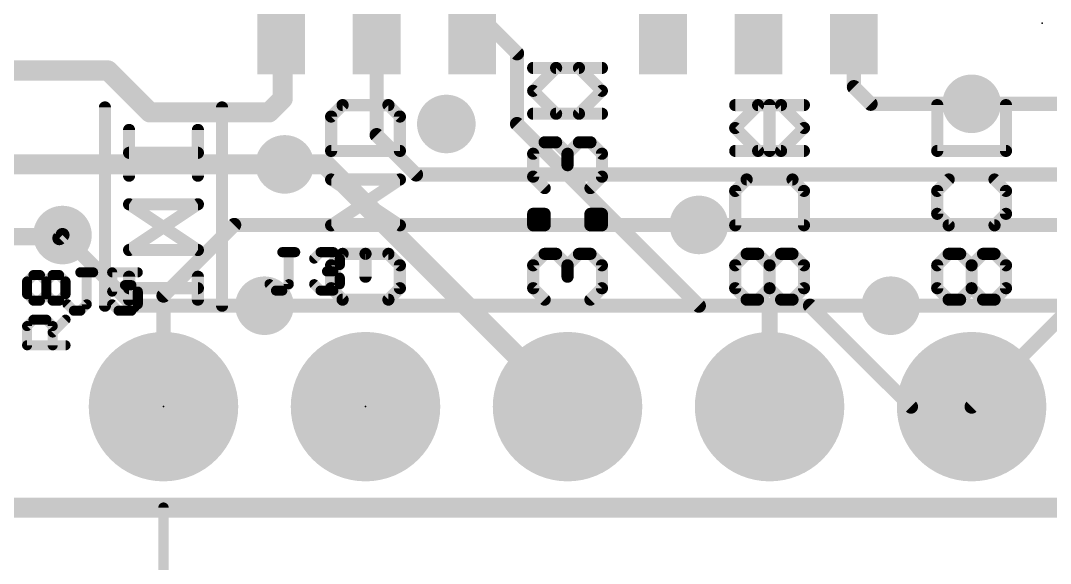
# Model space of a CAD drawing. Extents: x -38 to 69, y -72 to 37.
# Drawn here: x 8.36 to 21.31, y -0.7 to 6.13 of the extents above; entities that cross this region are included whole.
import ezdxf

# ---------------------------------------------------------------- set-up
doc = ezdxf.new("R2010")
doc.units = 0
for name, color, linetype in [('1', 12, 'CONTINUOUS'), ('16', 132, 'CONTINUOUS'), ('17', 110, 'CONTINUOUS'), ('18', 110, 'CONTINUOUS'), ('20', 53, 'CONTINUOUS'), ('21', 41, 'CONTINUOUS'), ('22', 40, 'CONTINUOUS'), ('23', 53, 'CONTINUOUS'), ('24', 53, 'CONTINUOUS'), ('25', 253, 'CONTINUOUS'), ('47', 253, 'CONTINUOUS'), ('51', 53, 'CONTINUOUS')]:
    doc.layers.add(name, color=color, linetype=linetype)

# ---------------------------------------------------------------- blocks, each defined once
blk = doc.blocks.new('RECT')
blk.add_solid([(-0.5, -0.5), (0.5, -0.5), (-0.5, 0.5), (0.5, 0.5)])
blk = doc.blocks.new('ROUNDP')
at = {"const_width": 0.5}
blk.add_lwpolyline([(0, -0.25, 1), (0, 0.25, 1), (0, -0.25)], format="xyb", dxfattribs=at)
blk = doc.blocks.new('ROUNDV')
at = {"const_width": 0.5}
blk.add_lwpolyline([(0, -0.25, 1), (0, 0.25, 1), (0, -0.25)], format="xyb", dxfattribs=at)

msp = doc.modelspace()

# ---------------------------------------------------------------- linework, layer by layer
at = {"layer": '1'}
for points, const_width in [([(11.6586, 5.1435), (11.6586, 6.4314)], 0.254), ([(12.84, 6.45), (12.84, 4.686)], 0.1778), ([(18.84, 6.45), (18.84, 5.29)], 0.1778), ([(7.62, 5.5), (8.5589, 5.5)], 0.254), ([(8.5589, 5.5), (8.5598, 5.4991)], 0.254), ([(8.5598, 5.4991), (9.4615, 5.4991)], 0.254), ([(9.4615, 5.4991), (9.9886, 4.9721)], 0.254), ([(18.84, 5.29), (19.05, 5.08)], 0.1778), ([(11.4871, 4.9721), (11.6586, 5.1435)], 0.254), ([(9.9886, 4.9721), (11.4871, 4.9721)], 0.254), ([(19.05, 5.08), (20.32, 5.08)], 0.1778), ([(12.84, 4.686), (13.335, 4.191)], 0.1778), ([(11.684, 4.318), (5.08, 4.318)], 0.254), ([(13.335, 4.191), (22.225, 4.191)], 0.1778), ([(11.049, 3.556), (10.16, 2.667)], 0.1778), ([(16.891, 3.556), (11.049, 3.556)], 0.1778), ([(8.851, 3.39), (8.89, 3.429)], 0.1778), ([(7.62, 3.39), (8.851, 3.39)], 0.1778), ([(10.16, 2.667), (10.16, 1.27)], 0.1778), ([(11.43, 2.54), (17.78, 2.54)], 0.1778), ([(17.78, 1.27), (17.78, 2.54)], 0.2032), ([(17.78, 2.54), (19.304, 2.54)], 0.1778), ([(21.59, 2.54), (20.32, 1.27)], 0.1778), ([(30.48, 0), (0, 0)], 0.254)]:
    msp.add_lwpolyline(points, dxfattribs=dict(at, const_width=const_width))
for points, const_width in [([(8.6038, 5.5449, 1), (8.514, 5.4551)], 0.127), ([(8.5598, 5.5626, 1), (8.5598, 5.4356)], 0.127), ([(8.5149, 5.4542, 1), (8.6047, 5.544)], 0.127), ([(8.5589, 5.4365, 1), (8.5589, 5.5635)], 0.127), ([(9.5064, 5.544, 1), (9.4166, 5.4542)], 0.127), ([(9.4615, 5.4356, 1), (9.4615, 5.5626)], 0.127), ([(18.7955, 5.29, 1), (18.8845, 5.29)], 0.0889), ([(18.8714, 5.3214, 1), (18.8086, 5.2586)], 0.0889), ([(11.5951, 5.1435, 1), (11.7221, 5.1435)], 0.127), ([(11.7035, 5.0986, 1), (11.6137, 5.1884)], 0.127), ([(9.9886, 5.0356, 1), (9.9886, 4.9085)], 0.127), ([(9.9436, 4.9271, 1), (10.0335, 5.017)], 0.127), ([(11.4422, 5.017, 1), (11.5321, 4.9271)], 0.127), ([(11.4871, 4.9085, 1), (11.4871, 5.0356)], 0.127), ([(19.05, 5.1245, 1), (19.05, 5.0355)], 0.0889), ([(19.0186, 5.0486, 1), (19.0814, 5.1114)], 0.0889), ([(20.32, 5.0355, 1), (20.32, 5.1245)], 0.0889), ([(12.8714, 4.7174, 1), (12.8086, 4.6546)], 0.0889), ([(12.7956, 4.686, 1), (12.8844, 4.686)], 0.0889), ([(11.684, 4.2545, 1), (11.684, 4.3815)], 0.127), ([(13.335, 4.2355, 1), (13.335, 4.1465)], 0.0889), ([(13.3036, 4.1596, 1), (13.3664, 4.2224)], 0.0889), ([(11.049, 3.6004, 1), (11.049, 3.5116)], 0.0889), ([(11.0804, 3.5246, 1), (11.0176, 3.5874)], 0.0889), ([(16.891, 3.5116, 1), (16.891, 3.6004)], 0.0889), ([(8.9214, 3.3976, 1), (8.8586, 3.4604)], 0.0889), ([(8.8196, 3.4214, 1), (8.8824, 3.3586)], 0.0889), ([(8.851, 3.3456, 1), (8.851, 3.4345)], 0.0889), ([(10.1286, 2.6984, 1), (10.1914, 2.6356)], 0.0889), ([(10.2044, 2.667, 1), (10.1156, 2.667)], 0.0889), ([(11.43, 2.5844, 1), (11.43, 2.4956)], 0.0889), ([(17.8308, 2.54, 1), (17.7292, 2.54)], 0.1016), ([(17.78, 2.5844, 1), (17.78, 2.4956)], 0.0889), ([(17.78, 2.4956, 1), (17.78, 2.5844)], 0.0889), ([(19.304, 2.4956, 1), (19.304, 2.5844)], 0.0889), ([(10.1156, 1.27, 1), (10.2044, 1.27)], 0.0889), ([(17.7292, 1.27, 1), (17.8308, 1.27)], 0.1016), ([(20.2886, 1.3014, 1), (20.3514, 1.2386)], 0.0889)]:
    msp.add_lwpolyline(points, format="xyb", dxfattribs=dict(at, const_width=const_width))
at = {"layer": '16'}
for points, const_width in [([(14.605, 5.715), (13.97, 6.35)], 0.1778), ([(14.605, 4.826), (14.605, 5.715)], 0.1778), ([(20.32, 5.08), (21.717, 5.08)], 0.1778), ([(16.891, 2.54), (14.605, 4.826)], 0.1778), ([(11.684, 4.318), (12.192, 4.318)], 0.254), ([(12.192, 4.318), (15.24, 1.27)], 0.254), ([(16.891, 3.556), (23.495, 3.556)], 0.1778), ([(8.89, 3.429), (7.581, 3.429)], 0.1778), ([(8.89, 3.429), (9.779, 2.54)], 0.1778), ([(9.779, 2.54), (11.43, 2.54)], 0.1778), ([(18.288, 2.54), (16.891, 2.54)], 0.1778), ([(19.558, 1.27), (18.288, 2.54)], 0.1778), ([(19.304, 2.54), (25.4, 2.54)], 0.1778), ([(20.32, 1.27), (19.558, 1.27)], 0.1778), ([(30.48, 0), (0, 0)], 0.254)]:
    msp.add_lwpolyline(points, dxfattribs=dict(at, const_width=const_width))
for points, const_width in [([(14.6494, 5.715, 1), (14.5606, 5.715)], 0.0889), ([(14.5736, 5.6836, 1), (14.6364, 5.7464)], 0.0889), ([(20.32, 5.1245, 1), (20.32, 5.0355)], 0.0889), ([(14.6364, 4.8574, 1), (14.5736, 4.7946)], 0.0889), ([(14.5606, 4.826, 1), (14.6494, 4.826)], 0.0889), ([(11.684, 4.3815, 1), (11.684, 4.2545)], 0.127), ([(12.2369, 4.3629, 1), (12.1471, 4.2731)], 0.127), ([(12.192, 4.2545, 1), (12.192, 4.3815)], 0.127), ([(16.891, 3.6004, 1), (16.891, 3.5116)], 0.0889), ([(8.9214, 3.4604, 1), (8.8586, 3.3976)], 0.0889), ([(8.89, 3.3846, 1), (8.89, 3.4735)], 0.0889), ([(9.779, 2.5844, 1), (9.779, 2.4956)], 0.0889), ([(9.7476, 2.5086, 1), (9.8104, 2.5714)], 0.0889), ([(11.43, 2.4956, 1), (11.43, 2.5844)], 0.0889), ([(16.891, 2.5844, 1), (16.891, 2.4956)], 0.0889), ([(16.8596, 2.5086, 1), (16.9224, 2.5714)], 0.0889), ([(18.3194, 2.5714, 1), (18.2566, 2.5086)], 0.0889), ([(18.288, 2.4956, 1), (18.288, 2.5844)], 0.0889), ([(19.304, 2.5844, 1), (19.304, 2.4956)], 0.0889), ([(15.1951, 1.2251, 1), (15.2849, 1.3149)], 0.127), ([(19.558, 1.3145, 1), (19.558, 1.2255)], 0.0889), ([(19.5266, 1.2386, 1), (19.5894, 1.3014)], 0.0889), ([(20.32, 1.2255, 1), (20.32, 1.3145)], 0.0889)]:
    msp.add_lwpolyline(points, format="xyb", dxfattribs=dict(at, const_width=const_width))
at = {"layer": '20', "const_width": 0.2032}
msp.add_lwpolyline([(30.48, 0), (0, 0)], dxfattribs=at)
at = {"layer": '21', "const_width": 0.1524}
for points in [[(15.3837, 5.5312), (14.8075, 5.5312)], [(15.6718, 5.2431), (15.3837, 5.5312)], [(15.3837, 4.955), (15.6718, 5.2431)], [(9.4234, 2.54), (9.4234, 5.0347)], [(12.4115, 5.0635), (12.2675, 4.9194)], [(12.9877, 5.0635), (12.4115, 5.0635)], [(13.1318, 4.9194), (12.9877, 5.0635)], [(17.3475, 4.7754), (17.6356, 5.0635)], [(17.6356, 5.0635), (18.2118, 5.0635)], [(17.7796, 4.4872), (17.7796, 5.0635)], [(20.7518, 4.4872), (20.7518, 5.0635)], [(12.2675, 4.9194), (12.2675, 4.4872)], [(13.1318, 4.4872), (13.1318, 4.9194)], [(14.8075, 4.955), (15.3837, 4.955)], [(9.7275, 4.1754), (9.7275, 4.7516)], [(17.6356, 4.4872), (17.3475, 4.7754)], [(14.8075, 4.4516), (14.9515, 4.5957)], [(14.9515, 4.5957), (15.0956, 4.5957)], [(15.0956, 4.5957), (15.2396, 4.4516)], [(15.2396, 4.4516), (15.3837, 4.5957)], [(15.3837, 4.5957), (15.5277, 4.5957)], [(15.5277, 4.5957), (15.6718, 4.4516)], [(10.5918, 4.4635), (9.7275, 4.4635)], [(12.2675, 4.4872), (13.1318, 4.4872)], [(18.2118, 4.4872), (17.6356, 4.4872)], [(19.8875, 4.4872), (20.7518, 4.4872)], [(14.8075, 4.1635), (14.8075, 4.4516)], [(15.2396, 4.4516), (15.2396, 4.3076)], [(15.6718, 4.4516), (15.6718, 4.1635)], [(12.2675, 3.5517), (13.1318, 4.1279)], [(13.1318, 4.1279), (12.2675, 4.1279)], [(14.9515, 4.0195), (14.8075, 4.1635)], [(15.6718, 4.1635), (15.5277, 4.0195)], [(17.4915, 4.1279), (17.3475, 3.9839)], [(18.0677, 4.1279), (17.4915, 4.1279)], [(18.2118, 3.9839), (18.0677, 4.1279)], [(20.0315, 4.1279), (19.8875, 3.9839)], [(20.7518, 3.9839), (20.6077, 4.1279)], [(17.3475, 3.9839), (17.3475, 3.5517)], [(18.2118, 3.5517), (18.2118, 3.9839)], [(19.8875, 3.9839), (19.8875, 3.6958)], [(20.7518, 3.6958), (20.7518, 3.9839)], [(9.7275, 3.2399), (10.5918, 3.8161)], [(10.5918, 3.8161), (9.7275, 3.8161)], [(15.5277, 3.5517), (15.5277, 3.6958)], [(15.5277, 3.6958), (15.6718, 3.6958)], [(15.6718, 3.6958), (15.6718, 3.5517)], [(19.8875, 3.6958), (20.0315, 3.5517)], [(20.6077, 3.5517), (20.7518, 3.6958)], [(13.1318, 3.5517), (12.2675, 3.5517)], [(15.6718, 3.5517), (15.5277, 3.5517)], [(17.3475, 3.5517), (18.2118, 3.5517)], [(20.0315, 3.5517), (20.6077, 3.5517)], [(10.5918, 3.2399), (9.7275, 3.2399)], [(12.4115, 3.1924), (12.2675, 3.0484)], [(12.9877, 3.1924), (12.6996, 3.1924)], [(12.6996, 3.1924), (12.6996, 2.9043)], [(13.1318, 3.0484), (12.9877, 3.1924)], [(14.8075, 3.0484), (14.9515, 3.1924)], [(14.9515, 3.1924), (15.0956, 3.1924)], [(15.0956, 3.1924), (15.2396, 3.0484)], [(15.2396, 3.0484), (15.3837, 3.1924)], [(15.3837, 3.1924), (15.5277, 3.1924)], [(15.5277, 3.1924), (15.6718, 3.0484)], [(17.4915, 3.1924), (17.3475, 3.0484)], [(17.7796, 3.0484), (17.9237, 3.1924)], [(17.9237, 3.1924), (18.0677, 3.1924)], [(18.0677, 3.1924), (18.2118, 3.0484)], [(20.0315, 3.1924), (19.8875, 3.0484)], [(20.3196, 3.0484), (20.4637, 3.1924)], [(20.4637, 3.1924), (20.6077, 3.1924)], [(20.6077, 3.1924), (20.7518, 3.0484)], [(12.2675, 3.0484), (12.2675, 2.7603)], [(13.1318, 2.7603), (13.1318, 3.0484)], [(14.8075, 2.7603), (14.8075, 3.0484)], [(15.2396, 3.0484), (15.2396, 2.9043)], [(15.6718, 3.0484), (15.6718, 2.7603)], [(17.3475, 3.0484), (17.3475, 2.7603)], [(17.7796, 2.7603), (17.7796, 3.0484)], [(18.2118, 3.0484), (18.2118, 2.7603)], [(19.8875, 3.0484), (19.8875, 2.7603)], [(20.3196, 2.7603), (20.3196, 3.0484)], [(20.7518, 3.0484), (20.7518, 2.7603)], [(9.7275, 2.6162), (9.7275, 2.9043)], [(10.5918, 2.6162), (10.5918, 2.9043)], [(10.5918, 2.7603), (9.7275, 2.7603)], [(12.2675, 2.7603), (12.4115, 2.6162)], [(12.9877, 2.6162), (13.1318, 2.7603)], [(14.9515, 2.6162), (14.8075, 2.7603)], [(15.6718, 2.7603), (15.5277, 2.6162)], [(17.3475, 2.7603), (17.4915, 2.6162)], [(17.6356, 2.6162), (17.7796, 2.7603)], [(18.2118, 2.7603), (18.0677, 2.6162)], [(19.8875, 2.7603), (20.0315, 2.6162)], [(20.1756, 2.6162), (20.3196, 2.7603)], [(20.7518, 2.7603), (20.6077, 2.6162)], [(12.4115, 2.6162), (12.9877, 2.6162)], [(17.4915, 2.6162), (17.6356, 2.6162)], [(20.0315, 2.6162), (20.1756, 2.6162)]]:
    msp.add_lwpolyline(points, dxfattribs=at)
at = {"layer": '21', "const_width": 0.0762}
for points in [[(14.8075, 5.5693, 1), (14.8075, 5.4931)], [(15.4106, 5.5582, 1), (15.3567, 5.5043)], [(15.3837, 5.4931, 1), (15.3837, 5.5693)], [(15.6987, 5.2162, 1), (15.6449, 5.2701)], [(15.6449, 5.2162, 1), (15.6987, 5.2701)], [(9.4615, 5.0347, 1), (9.3853, 5.0347)], [(12.4115, 5.1016, 1), (12.4115, 5.0254)], [(12.4385, 5.0365, 1), (12.3846, 5.0904)], [(13.0147, 5.0904, 1), (12.9608, 5.0365)], [(12.9877, 5.0254, 1), (12.9877, 5.1016)], [(17.6356, 5.1016, 1), (17.6356, 5.0254)], [(17.6625, 5.0365, 1), (17.6086, 5.0904)], [(17.8177, 5.0635, 1), (17.7415, 5.0635)], [(18.2118, 5.0254, 1), (18.2118, 5.1016)], [(20.7899, 5.0635, 1), (20.7137, 5.0635)], [(12.3056, 4.9194, 1), (12.2294, 4.9194)], [(12.2405, 4.9463, 1), (12.2944, 4.8925)], [(13.1699, 4.9194, 1), (13.0937, 4.9194)], [(13.1049, 4.8925, 1), (13.1587, 4.9463)], [(14.8075, 4.9931, 1), (14.8075, 4.9169)], [(15.3567, 4.9819, 1), (15.4106, 4.9281)], [(15.3837, 4.9169, 1), (15.3837, 4.9931)], [(9.7656, 4.7516, 1), (9.6894, 4.7516)], [(17.3744, 4.8023, 1), (17.3205, 4.7484)], [(17.3205, 4.8023, 1), (17.3744, 4.7484)], [(14.9515, 4.6338, 1), (14.9515, 4.5576)], [(14.9785, 4.5688, 1), (14.9246, 4.6226)], [(15.1225, 4.6226, 1), (15.0686, 4.5688)], [(15.0956, 4.5576, 1), (15.0956, 4.6338)], [(15.3837, 4.6338, 1), (15.3837, 4.5576)], [(15.4106, 4.5688, 1), (15.3567, 4.6226)], [(15.5547, 4.6226, 1), (15.5008, 4.5688)], [(15.5277, 4.5576, 1), (15.5277, 4.6338)], [(9.7275, 4.5016, 1), (9.7275, 4.4254)], [(10.5918, 4.4254, 1), (10.5918, 4.5016)], [(12.2675, 4.5253, 1), (12.2675, 4.4491)], [(13.1318, 4.4491, 1), (13.1318, 4.5253)], [(17.6356, 4.5253, 1), (17.6356, 4.4491)], [(17.6086, 4.4603, 1), (17.6625, 4.5142)], [(18.2118, 4.4491, 1), (18.2118, 4.5253)], [(19.8875, 4.5253, 1), (19.8875, 4.4491)], [(20.7518, 4.4491, 1), (20.7518, 4.5253)], [(12.2294, 4.4872, 1), (12.3056, 4.4872)], [(13.0937, 4.4872, 1), (13.1699, 4.4872)], [(14.7805, 4.4786, 1), (14.8344, 4.4247)], [(14.8456, 4.4516, 1), (14.7694, 4.4516)], [(15.2777, 4.4516, 1), (15.2015, 4.4516)], [(15.2127, 4.4786, 1), (15.2666, 4.4247)], [(15.2127, 4.4247, 1), (15.2666, 4.4786)], [(15.7099, 4.4516, 1), (15.6337, 4.4516)], [(15.6449, 4.4247, 1), (15.6987, 4.4786)], [(17.7415, 4.4872, 1), (17.8177, 4.4872)], [(20.7137, 4.4872, 1), (20.7899, 4.4872)], [(15.2015, 4.3076, 1), (15.2777, 4.3076)], [(9.6894, 4.1754, 1), (9.7656, 4.1754)], [(12.2675, 4.166, 1), (12.2675, 4.0898)], [(13.1529, 4.0962, 1), (13.1107, 4.1596)], [(13.1318, 4.0898, 1), (13.1318, 4.166)], [(14.8344, 4.1905, 1), (14.7805, 4.1366)], [(14.7694, 4.1635, 1), (14.8456, 4.1635)], [(15.6337, 4.1635, 1), (15.7099, 4.1635)], [(15.6987, 4.1366, 1), (15.6449, 4.1905)], [(17.4915, 4.166, 1), (17.4915, 4.0898)], [(17.5185, 4.101, 1), (17.4646, 4.1549)], [(18.0947, 4.1549, 1), (18.0408, 4.101)], [(18.0677, 4.0898, 1), (18.0677, 4.166)], [(20.0585, 4.101, 1), (20.0046, 4.1549)], [(20.6347, 4.1549, 1), (20.5808, 4.101)], [(14.9246, 3.9925, 1), (14.9785, 4.0464)], [(15.5008, 4.0464, 1), (15.5547, 3.9925)], [(17.3205, 4.0108, 1), (17.3744, 3.9569)], [(17.3856, 3.9839, 1), (17.3094, 3.9839)], [(18.2499, 3.9839, 1), (18.1737, 3.9839)], [(18.1849, 3.9569, 1), (18.2387, 4.0108)], [(19.8605, 4.0108, 1), (19.9144, 3.9569)], [(19.9256, 3.9839, 1), (19.8494, 3.9839)], [(20.7899, 3.9839, 1), (20.7137, 3.9839)], [(20.7249, 3.9569, 1), (20.7787, 4.0108)], [(9.7275, 3.8542, 1), (9.7275, 3.778)], [(10.6129, 3.7844, 1), (10.5707, 3.8478)], [(10.5918, 3.778, 1), (10.5918, 3.8542)], [(15.5658, 3.6958, 1), (15.4896, 3.6958)], [(15.5277, 3.7339, 1), (15.5277, 3.6577)], [(15.7099, 3.6958, 1), (15.6337, 3.6958)], [(15.6718, 3.6577, 1), (15.6718, 3.7339)], [(19.9144, 3.7227, 1), (19.8605, 3.6688)], [(20.7787, 3.6688, 1), (20.7249, 3.7227)], [(12.2675, 3.5898, 1), (12.2675, 3.5136)], [(13.1318, 3.5136, 1), (13.1318, 3.5898)], [(15.5277, 3.5898, 1), (15.5277, 3.5136)], [(15.6718, 3.5136, 1), (15.6718, 3.5898)], [(17.3475, 3.5898, 1), (17.3475, 3.5136)], [(18.2118, 3.5136, 1), (18.2118, 3.5898)], [(19.8494, 3.6958, 1), (19.9256, 3.6958)], [(20.0315, 3.5898, 1), (20.0315, 3.5136)], [(20.6077, 3.5136, 1), (20.6077, 3.5898)], [(20.7137, 3.6958, 1), (20.7899, 3.6958)], [(12.2463, 3.5834, 1), (12.2886, 3.52)], [(15.4896, 3.5517, 1), (15.5658, 3.5517)], [(15.6337, 3.5517, 1), (15.7099, 3.5517)], [(17.3094, 3.5517, 1), (17.3856, 3.5517)], [(18.1737, 3.5517, 1), (18.2499, 3.5517)], [(20.0046, 3.5248, 1), (20.0585, 3.5787)], [(20.5808, 3.5787, 1), (20.6347, 3.5248)], [(9.7063, 3.2716, 1), (9.7486, 3.2082)], [(9.7275, 3.278, 1), (9.7275, 3.2018)], [(10.5918, 3.2018, 1), (10.5918, 3.278)], [(12.4385, 3.1655, 1), (12.3846, 3.2194)], [(12.6996, 3.2305, 1), (12.6996, 3.1543)], [(12.7377, 3.1924, 1), (12.6615, 3.1924)], [(13.0147, 3.2194, 1), (12.9608, 3.1655)], [(12.9877, 3.1543, 1), (12.9877, 3.2305)], [(14.9515, 3.2305, 1), (14.9515, 3.1543)], [(14.9785, 3.1655, 1), (14.9246, 3.2194)], [(15.1225, 3.2194, 1), (15.0686, 3.1655)], [(15.0956, 3.1543, 1), (15.0956, 3.2305)], [(15.3837, 3.2305, 1), (15.3837, 3.1543)], [(15.4106, 3.1655, 1), (15.3567, 3.2194)], [(15.5547, 3.2194, 1), (15.5008, 3.1655)], [(15.5277, 3.1543, 1), (15.5277, 3.2305)], [(17.5185, 3.1655, 1), (17.4646, 3.2194)], [(17.9237, 3.2305, 1), (17.9237, 3.1543)], [(17.9506, 3.1655, 1), (17.8967, 3.2194)], [(18.0947, 3.2194, 1), (18.0408, 3.1655)], [(18.0677, 3.1543, 1), (18.0677, 3.2305)], [(20.0585, 3.1655, 1), (20.0046, 3.2194)], [(20.4637, 3.2305, 1), (20.4637, 3.1543)], [(20.4906, 3.1655, 1), (20.4367, 3.2194)], [(20.6347, 3.2194, 1), (20.5808, 3.1655)], [(20.6077, 3.1543, 1), (20.6077, 3.2305)], [(12.2405, 3.0753, 1), (12.2944, 3.0214)], [(12.3056, 3.0484, 1), (12.2294, 3.0484)], [(13.1699, 3.0484, 1), (13.0937, 3.0484)], [(13.1049, 3.0214, 1), (13.1587, 3.0753)], [(14.7805, 3.0753, 1), (14.8344, 3.0214)], [(14.8456, 3.0484, 1), (14.7694, 3.0484)], [(15.2777, 3.0484, 1), (15.2015, 3.0484)], [(15.2127, 3.0753, 1), (15.2666, 3.0214)], [(15.2127, 3.0214, 1), (15.2666, 3.0753)], [(15.7099, 3.0484, 1), (15.6337, 3.0484)], [(15.6449, 3.0214, 1), (15.6987, 3.0753)], [(17.3205, 3.0753, 1), (17.3744, 3.0214)], [(17.3856, 3.0484, 1), (17.3094, 3.0484)], [(17.8177, 3.0484, 1), (17.7415, 3.0484)], [(17.7527, 3.0753, 1), (17.8066, 3.0214)], [(18.2499, 3.0484, 1), (18.1737, 3.0484)], [(18.1849, 3.0214, 1), (18.2387, 3.0753)], [(19.8605, 3.0753, 1), (19.9144, 3.0214)], [(19.9256, 3.0484, 1), (19.8494, 3.0484)], [(20.3577, 3.0484, 1), (20.2815, 3.0484)], [(20.2927, 3.0753, 1), (20.3466, 3.0214)], [(20.7899, 3.0484, 1), (20.7137, 3.0484)], [(20.7249, 3.0214, 1), (20.7787, 3.0753)], [(9.7656, 2.9043, 1), (9.6894, 2.9043)], [(10.6299, 2.9043, 1), (10.5537, 2.9043)], [(12.6615, 2.9043, 1), (12.7377, 2.9043)], [(15.2015, 2.9043, 1), (15.2777, 2.9043)], [(9.7275, 2.7984, 1), (9.7275, 2.7222)], [(10.5918, 2.7222, 1), (10.5918, 2.7984)], [(12.2944, 2.7872, 1), (12.2405, 2.7333)], [(12.2294, 2.7603, 1), (12.3056, 2.7603)], [(13.0937, 2.7603, 1), (13.1699, 2.7603)], [(13.1587, 2.7333, 1), (13.1049, 2.7872)], [(14.8344, 2.7872, 1), (14.7805, 2.7333)], [(14.7694, 2.7603, 1), (14.8456, 2.7603)], [(15.6337, 2.7603, 1), (15.7099, 2.7603)], [(15.6987, 2.7333, 1), (15.6449, 2.7872)], [(17.3744, 2.7872, 1), (17.3205, 2.7333)], [(17.3094, 2.7603, 1), (17.3856, 2.7603)], [(17.7415, 2.7603, 1), (17.8177, 2.7603)], [(17.8066, 2.7333, 1), (17.7527, 2.7872)], [(18.1737, 2.7603, 1), (18.2499, 2.7603)], [(18.2387, 2.7333, 1), (18.1849, 2.7872)], [(19.9144, 2.7872, 1), (19.8605, 2.7333)], [(19.8494, 2.7603, 1), (19.9256, 2.7603)], [(20.2815, 2.7603, 1), (20.3577, 2.7603)], [(20.3466, 2.7333, 1), (20.2927, 2.7872)], [(20.7137, 2.7603, 1), (20.7899, 2.7603)], [(20.7787, 2.7333, 1), (20.7249, 2.7872)], [(9.6894, 2.6162, 1), (9.7656, 2.6162)], [(10.5537, 2.6162, 1), (10.6299, 2.6162)], [(12.4115, 2.6543, 1), (12.4115, 2.5781)], [(12.3846, 2.5893, 1), (12.4385, 2.6431)], [(12.9608, 2.6431, 1), (13.0147, 2.5893)], [(12.9877, 2.5781, 1), (12.9877, 2.6543)], [(14.9246, 2.5893, 1), (14.9785, 2.6431)], [(15.5008, 2.6431, 1), (15.5547, 2.5893)], [(17.4915, 2.6543, 1), (17.4915, 2.5781)], [(17.4646, 2.5893, 1), (17.5185, 2.6431)], [(17.6086, 2.6431, 1), (17.6625, 2.5893)], [(17.6356, 2.5781, 1), (17.6356, 2.6543)], [(18.0408, 2.6431, 1), (18.0947, 2.5893)], [(20.0315, 2.6543, 1), (20.0315, 2.5781)], [(20.0046, 2.5893, 1), (20.0585, 2.6431)], [(20.1486, 2.6431, 1), (20.2025, 2.5893)], [(20.1756, 2.5781, 1), (20.1756, 2.6543)], [(20.5808, 2.6431, 1), (20.6347, 2.5893)], [(9.3853, 2.54, 1), (9.4615, 2.54)]]:
    msp.add_lwpolyline(points, format="xyb", dxfattribs=at)
at = {"layer": '22', "const_width": 0.1524}
for points in [[(14.8082, 5.2431), (15.0963, 5.5312)], [(15.0963, 5.5312), (15.6725, 5.5312)], [(15.0963, 4.955), (14.8082, 5.2431)], [(10.8966, 2.54), (10.8966, 5.0347)], [(12.2682, 4.9194), (12.4123, 5.0635)], [(12.4123, 5.0635), (12.9885, 5.0635)], [(12.9885, 5.0635), (13.1325, 4.9194)], [(17.9244, 5.0635), (17.3482, 5.0635)], [(17.7804, 4.4872), (17.7804, 5.0635)], [(18.2125, 4.7754), (17.9244, 5.0635)], [(19.8882, 4.4872), (19.8882, 5.0635)], [(12.2682, 4.4872), (12.2682, 4.9194)], [(13.1325, 4.9194), (13.1325, 4.4872)], [(15.6725, 4.955), (15.0963, 4.955)], [(10.5925, 4.1754), (10.5925, 4.7516)], [(17.9244, 4.4872), (18.2125, 4.7754)], [(14.9523, 4.5957), (14.8082, 4.4516)], [(15.0963, 4.5957), (14.9523, 4.5957)], [(15.2404, 4.4516), (15.0963, 4.5957)], [(15.3844, 4.5957), (15.2404, 4.4516)], [(15.5285, 4.5957), (15.3844, 4.5957)], [(15.6725, 4.4516), (15.5285, 4.5957)], [(9.7282, 4.4635), (10.5925, 4.4635)], [(13.1325, 4.4872), (12.2682, 4.4872)], [(17.3482, 4.4872), (17.9244, 4.4872)], [(20.7525, 4.4872), (19.8882, 4.4872)], [(14.8082, 4.4516), (14.8082, 4.1635)], [(15.2404, 4.4516), (15.2404, 4.3076)], [(15.6725, 4.1635), (15.6725, 4.4516)], [(13.1325, 3.5517), (12.2682, 4.1279)], [(12.2682, 4.1279), (13.1325, 4.1279)], [(14.8082, 4.1635), (14.9523, 4.0195)], [(15.5285, 4.0195), (15.6725, 4.1635)], [(17.3482, 3.9839), (17.4923, 4.1279)], [(17.4923, 4.1279), (18.0685, 4.1279)], [(18.0685, 4.1279), (18.2125, 3.9839)], [(19.8882, 3.9839), (20.0323, 4.1279)], [(20.6085, 4.1279), (20.7525, 3.9839)], [(17.3482, 3.5517), (17.3482, 3.9839)], [(18.2125, 3.9839), (18.2125, 3.5517)], [(19.8882, 3.6958), (19.8882, 3.9839)], [(20.7525, 3.9839), (20.7525, 3.6958)], [(10.5925, 3.2399), (9.7282, 3.8161)], [(9.7282, 3.8161), (10.5925, 3.8161)], [(14.9523, 3.6958), (14.8082, 3.6958)], [(14.8082, 3.6958), (14.8082, 3.5517)], [(14.9523, 3.5517), (14.9523, 3.6958)], [(20.0323, 3.5517), (19.8882, 3.6958)], [(20.7525, 3.6958), (20.6085, 3.5517)], [(12.2682, 3.5517), (13.1325, 3.5517)], [(14.8082, 3.5517), (14.9523, 3.5517)], [(18.2125, 3.5517), (17.3482, 3.5517)], [(20.6085, 3.5517), (20.0323, 3.5517)], [(9.7282, 3.2399), (10.5925, 3.2399)], [(12.2682, 3.0484), (12.4123, 3.1924)], [(12.4123, 3.1924), (12.7004, 3.1924)], [(12.7004, 3.1924), (12.7004, 2.9043)], [(12.9885, 3.1924), (13.1325, 3.0484)], [(14.9523, 3.1924), (14.8082, 3.0484)], [(15.0963, 3.1924), (14.9523, 3.1924)], [(15.2404, 3.0484), (15.0963, 3.1924)], [(15.3844, 3.1924), (15.2404, 3.0484)], [(15.5285, 3.1924), (15.3844, 3.1924)], [(15.6725, 3.0484), (15.5285, 3.1924)], [(17.4923, 3.1924), (17.3482, 3.0484)], [(17.6363, 3.1924), (17.4923, 3.1924)], [(17.7804, 3.0484), (17.6363, 3.1924)], [(18.0685, 3.1924), (18.2125, 3.0484)], [(20.0323, 3.1924), (19.8882, 3.0484)], [(20.1763, 3.1924), (20.0323, 3.1924)], [(20.3204, 3.0484), (20.1763, 3.1924)], [(20.6085, 3.1924), (20.7525, 3.0484)], [(12.2682, 2.7603), (12.2682, 3.0484)], [(13.1325, 3.0484), (13.1325, 2.7603)], [(14.8082, 3.0484), (14.8082, 2.7603)], [(15.2404, 3.0484), (15.2404, 2.9043)], [(15.6725, 2.7603), (15.6725, 3.0484)], [(17.3482, 3.0484), (17.3482, 2.7603)], [(17.7804, 2.7603), (17.7804, 3.0484)], [(18.2125, 3.0484), (18.2125, 2.7603)], [(19.8882, 3.0484), (19.8882, 2.7603)], [(20.3204, 2.7603), (20.3204, 3.0484)], [(20.7525, 3.0484), (20.7525, 2.7603)], [(9.7282, 2.6162), (9.7282, 2.9043)], [(10.5925, 2.6162), (10.5925, 2.9043)], [(9.7282, 2.7603), (10.5925, 2.7603)], [(12.4123, 2.6162), (12.2682, 2.7603)], [(13.1325, 2.7603), (12.9885, 2.6162)], [(14.8082, 2.7603), (14.9523, 2.6162)], [(15.5285, 2.6162), (15.6725, 2.7603)], [(17.3482, 2.7603), (17.4923, 2.6162)], [(17.9244, 2.6162), (17.7804, 2.7603)], [(18.2125, 2.7603), (18.0685, 2.6162)], [(19.8882, 2.7603), (20.0323, 2.6162)], [(20.4644, 2.6162), (20.3204, 2.7603)], [(20.7525, 2.7603), (20.6085, 2.6162)], [(12.9885, 2.6162), (12.4123, 2.6162)], [(18.0685, 2.6162), (17.9244, 2.6162)], [(20.6085, 2.6162), (20.4644, 2.6162)]]:
    msp.add_lwpolyline(points, dxfattribs=at)
at = {"layer": '22', "const_width": 0.0762}
for points in [[(15.0963, 5.5693, 1), (15.0963, 5.4931)], [(15.1233, 5.5043, 1), (15.0694, 5.5582)], [(15.6725, 5.4931, 1), (15.6725, 5.5693)], [(14.8351, 5.2701, 1), (14.7813, 5.2162)], [(14.7813, 5.2701, 1), (14.8351, 5.2162)], [(10.9347, 5.0347, 1), (10.8585, 5.0347)], [(12.4123, 5.1016, 1), (12.4123, 5.0254)], [(12.4392, 5.0365, 1), (12.3853, 5.0904)], [(13.0154, 5.0904, 1), (12.9615, 5.0365)], [(12.9885, 5.0254, 1), (12.9885, 5.1016)], [(17.3482, 5.1016, 1), (17.3482, 5.0254)], [(17.8185, 5.0635, 1), (17.7423, 5.0635)], [(17.9514, 5.0904, 1), (17.8975, 5.0365)], [(17.9244, 5.0254, 1), (17.9244, 5.1016)], [(19.9263, 5.0635, 1), (19.8501, 5.0635)], [(12.3063, 4.9194, 1), (12.2301, 4.9194)], [(12.2413, 4.9463, 1), (12.2951, 4.8925)], [(13.1706, 4.9194, 1), (13.0944, 4.9194)], [(13.1056, 4.8925, 1), (13.1595, 4.9463)], [(15.0963, 4.9931, 1), (15.0963, 4.9169)], [(15.0694, 4.9281, 1), (15.1233, 4.9819)], [(15.6725, 4.9169, 1), (15.6725, 4.9931)], [(10.6306, 4.7516, 1), (10.5544, 4.7516)], [(18.2395, 4.7484, 1), (18.1856, 4.8023)], [(18.1856, 4.7484, 1), (18.2395, 4.8023)], [(14.9523, 4.6338, 1), (14.9523, 4.5576)], [(14.9792, 4.5688, 1), (14.9253, 4.6226)], [(15.1233, 4.6226, 1), (15.0694, 4.5688)], [(15.0963, 4.5576, 1), (15.0963, 4.6338)], [(15.3844, 4.6338, 1), (15.3844, 4.5576)], [(15.4114, 4.5688, 1), (15.3575, 4.6226)], [(15.5554, 4.6226, 1), (15.5015, 4.5688)], [(15.5285, 4.5576, 1), (15.5285, 4.6338)], [(9.7282, 4.5016, 1), (9.7282, 4.4254)], [(10.5925, 4.4254, 1), (10.5925, 4.5016)], [(12.2682, 4.5253, 1), (12.2682, 4.4491)], [(13.1325, 4.4491, 1), (13.1325, 4.5253)], [(17.3482, 4.5253, 1), (17.3482, 4.4491)], [(17.8975, 4.5142, 1), (17.9514, 4.4603)], [(17.9244, 4.4491, 1), (17.9244, 4.5253)], [(19.8882, 4.5253, 1), (19.8882, 4.4491)], [(20.7525, 4.4491, 1), (20.7525, 4.5253)], [(12.2301, 4.4872, 1), (12.3063, 4.4872)], [(13.0944, 4.4872, 1), (13.1706, 4.4872)], [(14.8463, 4.4516, 1), (14.7701, 4.4516)], [(14.7813, 4.4786, 1), (14.8351, 4.4247)], [(15.2134, 4.4786, 1), (15.2673, 4.4247)], [(15.2785, 4.4516, 1), (15.2023, 4.4516)], [(15.2134, 4.4247, 1), (15.2673, 4.4786)], [(15.7106, 4.4516, 1), (15.6344, 4.4516)], [(15.6456, 4.4247, 1), (15.6995, 4.4786)], [(17.7423, 4.4872, 1), (17.8185, 4.4872)], [(19.8501, 4.4872, 1), (19.9263, 4.4872)], [(15.2023, 4.3076, 1), (15.2785, 4.3076)], [(10.5544, 4.1754, 1), (10.6306, 4.1754)], [(12.2893, 4.1596, 1), (12.2471, 4.0962)], [(12.2682, 4.166, 1), (12.2682, 4.0898)], [(13.1325, 4.0898, 1), (13.1325, 4.166)], [(14.8351, 4.1905, 1), (14.7813, 4.1366)], [(14.7701, 4.1635, 1), (14.8463, 4.1635)], [(15.6344, 4.1635, 1), (15.7106, 4.1635)], [(15.6995, 4.1366, 1), (15.6456, 4.1905)], [(17.4923, 4.166, 1), (17.4923, 4.0898)], [(17.5192, 4.101, 1), (17.4653, 4.1549)], [(18.0954, 4.1549, 1), (18.0415, 4.101)], [(18.0685, 4.0898, 1), (18.0685, 4.166)], [(20.0592, 4.101, 1), (20.0053, 4.1549)], [(20.6354, 4.1549, 1), (20.5815, 4.101)], [(14.9253, 3.9925, 1), (14.9792, 4.0464)], [(15.5015, 4.0464, 1), (15.5554, 3.9925)], [(17.3863, 3.9839, 1), (17.3101, 3.9839)], [(17.3213, 4.0108, 1), (17.3751, 3.9569)], [(18.2506, 3.9839, 1), (18.1744, 3.9839)], [(18.1856, 3.9569, 1), (18.2395, 4.0108)], [(19.9263, 3.9839, 1), (19.8501, 3.9839)], [(19.8613, 4.0108, 1), (19.9151, 3.9569)], [(20.7906, 3.9839, 1), (20.7144, 3.9839)], [(20.7256, 3.9569, 1), (20.7795, 4.0108)], [(9.7493, 3.8478, 1), (9.7071, 3.7844)], [(9.7282, 3.8542, 1), (9.7282, 3.778)], [(10.5925, 3.778, 1), (10.5925, 3.8542)], [(14.8082, 3.7339, 1), (14.8082, 3.6577)], [(14.8463, 3.6958, 1), (14.7701, 3.6958)], [(14.9904, 3.6958, 1), (14.9142, 3.6958)], [(14.9523, 3.6577, 1), (14.9523, 3.7339)], [(19.9151, 3.7227, 1), (19.8613, 3.6688)], [(20.7795, 3.6688, 1), (20.7256, 3.7227)], [(12.2682, 3.5898, 1), (12.2682, 3.5136)], [(13.1325, 3.5136, 1), (13.1325, 3.5898)], [(14.8082, 3.5898, 1), (14.8082, 3.5136)], [(14.9523, 3.5136, 1), (14.9523, 3.5898)], [(17.3482, 3.5898, 1), (17.3482, 3.5136)], [(18.2125, 3.5136, 1), (18.2125, 3.5898)], [(19.8501, 3.6958, 1), (19.9263, 3.6958)], [(20.0323, 3.5898, 1), (20.0323, 3.5136)], [(20.6085, 3.5136, 1), (20.6085, 3.5898)], [(20.7144, 3.6958, 1), (20.7906, 3.6958)], [(13.1114, 3.52, 1), (13.1537, 3.5834)], [(14.7701, 3.5517, 1), (14.8463, 3.5517)], [(14.9142, 3.5517, 1), (14.9904, 3.5517)], [(17.3101, 3.5517, 1), (17.3863, 3.5517)], [(18.1744, 3.5517, 1), (18.2506, 3.5517)], [(20.0053, 3.5248, 1), (20.0592, 3.5787)], [(20.5815, 3.5787, 1), (20.6354, 3.5248)], [(9.7282, 3.278, 1), (9.7282, 3.2018)], [(10.5714, 3.2082, 1), (10.6137, 3.2716)], [(10.5925, 3.2018, 1), (10.5925, 3.278)], [(12.4123, 3.2305, 1), (12.4123, 3.1543)], [(12.4392, 3.1655, 1), (12.3853, 3.2194)], [(12.7385, 3.1924, 1), (12.6623, 3.1924)], [(12.7004, 3.1543, 1), (12.7004, 3.2305)], [(13.0154, 3.2194, 1), (12.9615, 3.1655)], [(14.9523, 3.2305, 1), (14.9523, 3.1543)], [(14.9792, 3.1655, 1), (14.9253, 3.2194)], [(15.1233, 3.2194, 1), (15.0694, 3.1655)], [(15.0963, 3.1543, 1), (15.0963, 3.2305)], [(15.3844, 3.2305, 1), (15.3844, 3.1543)], [(15.4114, 3.1655, 1), (15.3575, 3.2194)], [(15.5554, 3.2194, 1), (15.5015, 3.1655)], [(15.5285, 3.1543, 1), (15.5285, 3.2305)], [(17.4923, 3.2305, 1), (17.4923, 3.1543)], [(17.5192, 3.1655, 1), (17.4653, 3.2194)], [(17.6633, 3.2194, 1), (17.6094, 3.1655)], [(17.6363, 3.1543, 1), (17.6363, 3.2305)], [(18.0954, 3.2194, 1), (18.0415, 3.1655)], [(20.0323, 3.2305, 1), (20.0323, 3.1543)], [(20.0592, 3.1655, 1), (20.0053, 3.2194)], [(20.2033, 3.2194, 1), (20.1494, 3.1655)], [(20.1763, 3.1543, 1), (20.1763, 3.2305)], [(20.6354, 3.2194, 1), (20.5815, 3.1655)], [(12.3063, 3.0484, 1), (12.2301, 3.0484)], [(12.2413, 3.0753, 1), (12.2951, 3.0214)], [(13.1706, 3.0484, 1), (13.0944, 3.0484)], [(13.1056, 3.0214, 1), (13.1595, 3.0753)], [(14.8463, 3.0484, 1), (14.7701, 3.0484)], [(14.7813, 3.0753, 1), (14.8351, 3.0214)], [(15.2134, 3.0753, 1), (15.2673, 3.0214)], [(15.2785, 3.0484, 1), (15.2023, 3.0484)], [(15.2134, 3.0214, 1), (15.2673, 3.0753)], [(15.7106, 3.0484, 1), (15.6344, 3.0484)], [(15.6456, 3.0214, 1), (15.6995, 3.0753)], [(17.3863, 3.0484, 1), (17.3101, 3.0484)], [(17.3213, 3.0753, 1), (17.3751, 3.0214)], [(17.8185, 3.0484, 1), (17.7423, 3.0484)], [(17.7534, 3.0214, 1), (17.8073, 3.0753)], [(18.2506, 3.0484, 1), (18.1744, 3.0484)], [(18.1856, 3.0214, 1), (18.2395, 3.0753)], [(19.9263, 3.0484, 1), (19.8501, 3.0484)], [(19.8613, 3.0753, 1), (19.9151, 3.0214)], [(20.3585, 3.0484, 1), (20.2823, 3.0484)], [(20.2934, 3.0214, 1), (20.3473, 3.0753)], [(20.7906, 3.0484, 1), (20.7144, 3.0484)], [(20.7256, 3.0214, 1), (20.7795, 3.0753)], [(9.7663, 2.9043, 1), (9.6901, 2.9043)], [(10.6306, 2.9043, 1), (10.5544, 2.9043)], [(12.6623, 2.9043, 1), (12.7385, 2.9043)], [(15.2023, 2.9043, 1), (15.2785, 2.9043)], [(9.7282, 2.7984, 1), (9.7282, 2.7222)], [(10.5925, 2.7222, 1), (10.5925, 2.7984)], [(12.2951, 2.7872, 1), (12.2413, 2.7333)], [(12.2301, 2.7603, 1), (12.3063, 2.7603)], [(13.0944, 2.7603, 1), (13.1706, 2.7603)], [(13.1595, 2.7333, 1), (13.1056, 2.7872)], [(14.8351, 2.7872, 1), (14.7813, 2.7333)], [(14.7701, 2.7603, 1), (14.8463, 2.7603)], [(15.6344, 2.7603, 1), (15.7106, 2.7603)], [(15.6995, 2.7333, 1), (15.6456, 2.7872)], [(17.3751, 2.7872, 1), (17.3213, 2.7333)], [(17.3101, 2.7603, 1), (17.3863, 2.7603)], [(17.8073, 2.7872, 1), (17.7534, 2.7333)], [(17.7423, 2.7603, 1), (17.8185, 2.7603)], [(18.1744, 2.7603, 1), (18.2506, 2.7603)], [(18.2395, 2.7333, 1), (18.1856, 2.7872)], [(19.9151, 2.7872, 1), (19.8613, 2.7333)], [(19.8501, 2.7603, 1), (19.9263, 2.7603)], [(20.3473, 2.7872, 1), (20.2934, 2.7333)], [(20.2823, 2.7603, 1), (20.3585, 2.7603)], [(20.7144, 2.7603, 1), (20.7906, 2.7603)], [(20.7795, 2.7333, 1), (20.7256, 2.7872)], [(9.6901, 2.6162, 1), (9.7663, 2.6162)], [(10.5544, 2.6162, 1), (10.6306, 2.6162)], [(12.4123, 2.6543, 1), (12.4123, 2.5781)], [(12.3853, 2.5893, 1), (12.4392, 2.6431)], [(12.9615, 2.6431, 1), (13.0154, 2.5893)], [(12.9885, 2.5781, 1), (12.9885, 2.6543)], [(14.9253, 2.5893, 1), (14.9792, 2.6431)], [(15.5015, 2.6431, 1), (15.5554, 2.5893)], [(17.4653, 2.5893, 1), (17.5192, 2.6431)], [(17.9244, 2.6543, 1), (17.9244, 2.5781)], [(17.8975, 2.5893, 1), (17.9514, 2.6431)], [(18.0415, 2.6431, 1), (18.0954, 2.5893)], [(18.0685, 2.5781, 1), (18.0685, 2.6543)], [(20.0053, 2.5893, 1), (20.0592, 2.6431)], [(20.4644, 2.6543, 1), (20.4644, 2.5781)], [(20.4375, 2.5893, 1), (20.4914, 2.6431)], [(20.5815, 2.6431, 1), (20.6354, 2.5893)], [(20.6085, 2.5781, 1), (20.6085, 2.6543)], [(10.8585, 2.54, 1), (10.9347, 2.54)]]:
    msp.add_lwpolyline(points, format="xyb", dxfattribs=at)
at = {"layer": '23'}
for p in [(10.16, 1.27), (12.7, 1.27)]:
    msp.add_point(p, dxfattribs=at)
at = {"layer": '24'}
msp.add_point((21.209, 6.096), dxfattribs=at)
at = {"layer": '25', "const_width": 0.127}
for points in [[(11.6545, 3.2135), (11.8155, 3.2135)], [(11.735, 2.811), (11.735, 3.2135)], [(12.0548, 3.133), (12.1353, 3.2135)], [(12.1353, 3.2135), (12.2963, 3.2135)], [(12.2963, 3.2135), (12.3768, 3.133)], [(12.3768, 3.0525), (12.2963, 2.972)], [(12.3768, 3.133), (12.3768, 3.0525)], [(8.4451, 2.845), (8.5256, 2.9255)], [(8.5256, 2.9255), (8.6061, 2.9255)], [(8.6061, 2.9255), (8.6866, 2.845)], [(8.6866, 2.845), (8.7671, 2.9255)], [(8.7671, 2.9255), (8.8476, 2.9255)], [(8.8476, 2.9255), (8.9281, 2.845)], [(9.1145, 2.9595), (9.2755, 2.9595)], [(9.195, 2.557), (9.195, 2.9595)], [(9.8368, 2.9595), (9.5148, 2.9595)], [(9.5148, 2.9595), (9.5148, 2.718)], [(12.2963, 2.972), (12.2158, 2.972)], [(12.2963, 2.972), (12.3768, 2.8915)], [(8.4451, 2.684), (8.4451, 2.845)], [(8.6866, 2.684), (8.6866, 2.845)], [(8.9281, 2.845), (8.9281, 2.684)], [(9.5148, 2.718), (9.6758, 2.7985)], [(9.6758, 2.7985), (9.7563, 2.7985)], [(9.7563, 2.7985), (9.8368, 2.718)], [(11.4935, 2.811), (11.574, 2.7305)], [(11.6545, 2.7305), (11.735, 2.811)], [(12.1353, 2.7305), (12.0548, 2.811)], [(12.3768, 2.811), (12.2963, 2.7305)], [(12.3768, 2.8915), (12.3768, 2.811)], [(8.5256, 2.6035), (8.4451, 2.684)], [(8.6866, 2.684), (8.6061, 2.6035)], [(8.7671, 2.6035), (8.6866, 2.684)], [(8.9281, 2.684), (8.8476, 2.6035)], [(9.8368, 2.718), (9.8368, 2.557)], [(11.574, 2.7305), (11.6545, 2.7305)], [(12.2963, 2.7305), (12.1353, 2.7305)], [(8.6061, 2.6035), (8.5256, 2.6035)], [(8.8476, 2.6035), (8.7671, 2.6035)], [(8.9535, 2.557), (9.034, 2.4765)], [(9.1145, 2.4765), (9.195, 2.557)], [(9.5953, 2.4765), (9.5148, 2.557)], [(9.8368, 2.557), (9.7563, 2.4765)], [(9.034, 2.4765), (9.1145, 2.4765)], [(9.7563, 2.4765), (9.5953, 2.4765)], [(8.4451, 2.2837), (8.5256, 2.3642)], [(8.4451, 2.0422), (8.4451, 2.2837)], [(8.5256, 2.3642), (8.6866, 2.3642)], [(8.6866, 2.3642), (8.7671, 2.2837)], [(8.7671, 2.2032), (8.9281, 2.3642)], [(8.7671, 2.2837), (8.7671, 2.0422)], [(8.9281, 2.0422), (8.4451, 2.0422)]]:
    msp.add_lwpolyline(points, dxfattribs=at)
at = {"layer": '25', "const_width": 0.0635}
for points in [[(11.6545, 3.2453, 1), (11.6545, 3.1818)], [(11.7668, 3.2135, 1), (11.7033, 3.2135)], [(11.8155, 3.1818, 1), (11.8155, 3.2453)], [(12.1353, 3.2453, 1), (12.1353, 3.1818)], [(12.1578, 3.1911, 1), (12.1129, 3.236)], [(12.3188, 3.236, 1), (12.2739, 3.1911)], [(12.2963, 3.1818, 1), (12.2963, 3.2453)], [(12.0324, 3.1555, 1), (12.0773, 3.1106)], [(12.4086, 3.133, 1), (12.3451, 3.133)], [(12.3544, 3.1106, 1), (12.3993, 3.1555)], [(12.3993, 3.0301, 1), (12.3544, 3.075)], [(8.5256, 2.9573, 1), (8.5256, 2.8938)], [(8.548, 2.9031, 1), (8.5031, 2.948)], [(8.6285, 2.948, 1), (8.5836, 2.9031)], [(8.6061, 2.8938, 1), (8.6061, 2.9573)], [(8.7671, 2.9573, 1), (8.7671, 2.8938)], [(8.7895, 2.9031, 1), (8.7446, 2.948)], [(8.8701, 2.948, 1), (8.8251, 2.9031)], [(8.8476, 2.8938, 1), (8.8476, 2.9573)], [(9.1145, 2.9913, 1), (9.1145, 2.9278)], [(9.2268, 2.9595, 1), (9.1633, 2.9595)], [(9.2755, 2.9278, 1), (9.2755, 2.9913)], [(9.5148, 2.9913, 1), (9.5148, 2.9278)], [(9.5466, 2.9595, 1), (9.4831, 2.9595)], [(9.8368, 2.9278, 1), (9.8368, 2.9913)], [(12.2158, 3.0038, 1), (12.2158, 2.9403)], [(12.3188, 2.9945, 1), (12.2739, 2.9496)], [(12.2739, 2.9945, 1), (12.3188, 2.9496)], [(12.2963, 2.9403, 1), (12.2963, 3.0038)], [(12.3451, 3.0525, 1), (12.4086, 3.0525)], [(8.4768, 2.845, 1), (8.4133, 2.845)], [(8.4226, 2.8675, 1), (8.4675, 2.8226)], [(8.7183, 2.845, 1), (8.6548, 2.845)], [(8.6641, 2.8675, 1), (8.709, 2.8226)], [(8.6641, 2.8226, 1), (8.709, 2.8675)], [(8.9599, 2.845, 1), (8.8963, 2.845)], [(8.9056, 2.8226, 1), (8.9506, 2.8675)], [(9.6758, 2.8303, 1), (9.6758, 2.7668)], [(9.69, 2.7701, 1), (9.6616, 2.8269)], [(9.7788, 2.821, 1), (9.7339, 2.7761)], [(9.7563, 2.7668, 1), (9.7563, 2.8303)], [(11.516, 2.8335, 1), (11.471, 2.7885)], [(11.7575, 2.7885, 1), (11.7126, 2.8335)], [(12.0773, 2.8335, 1), (12.0324, 2.7885)], [(12.4086, 2.8915, 1), (12.3451, 2.8915)], [(12.3544, 2.8691, 1), (12.3993, 2.914)], [(12.3993, 2.7885, 1), (12.3544, 2.8335)], [(8.4675, 2.7064, 1), (8.4226, 2.6615)], [(8.709, 2.7064, 1), (8.6641, 2.6615)], [(8.709, 2.6615, 1), (8.6641, 2.7064)], [(8.9506, 2.6615, 1), (8.9056, 2.7064)], [(9.5006, 2.7464, 1), (9.529, 2.6896)], [(9.4831, 2.718, 1), (9.5466, 2.718)], [(9.8686, 2.718, 1), (9.8051, 2.718)], [(9.8144, 2.6956, 1), (9.8593, 2.7405)], [(11.574, 2.7623, 1), (11.574, 2.6987)], [(11.5515, 2.708, 1), (11.5965, 2.753)], [(11.6321, 2.753, 1), (11.677, 2.708)], [(11.6545, 2.6987, 1), (11.6545, 2.7623)], [(11.7033, 2.811, 1), (11.7668, 2.811)], [(12.1353, 2.7623, 1), (12.1353, 2.6987)], [(12.1129, 2.708, 1), (12.1578, 2.753)], [(12.2739, 2.753, 1), (12.3188, 2.708)], [(12.2963, 2.6987, 1), (12.2963, 2.7623)], [(12.3451, 2.811, 1), (12.4086, 2.811)], [(8.4133, 2.684, 1), (8.4768, 2.684)], [(8.5256, 2.6352, 1), (8.5256, 2.5717)], [(8.5031, 2.581, 1), (8.548, 2.6259)], [(8.5836, 2.6259, 1), (8.6285, 2.581)], [(8.6061, 2.5717, 1), (8.6061, 2.6352)], [(8.6548, 2.684, 1), (8.7183, 2.684)], [(8.7671, 2.6352, 1), (8.7671, 2.5717)], [(8.7446, 2.581, 1), (8.7895, 2.6259)], [(8.8251, 2.6259, 1), (8.8701, 2.581)], [(8.8476, 2.5717, 1), (8.8476, 2.6352)], [(8.8963, 2.684, 1), (8.9599, 2.684)], [(8.976, 2.5795, 1), (8.931, 2.5345)], [(9.2175, 2.5345, 1), (9.1726, 2.5795)], [(9.5373, 2.5795, 1), (9.4924, 2.5345)], [(9.8593, 2.5345, 1), (9.8144, 2.5795)], [(9.034, 2.5083, 1), (9.034, 2.4447)], [(9.0115, 2.454, 1), (9.0565, 2.499)], [(9.0921, 2.499, 1), (9.137, 2.454)], [(9.1145, 2.4447, 1), (9.1145, 2.5083)], [(9.1633, 2.557, 1), (9.2268, 2.557)], [(9.5953, 2.5083, 1), (9.5953, 2.4447)], [(9.5729, 2.454, 1), (9.6178, 2.499)], [(9.7339, 2.499, 1), (9.7788, 2.454)], [(9.7563, 2.4447, 1), (9.7563, 2.5083)], [(9.8051, 2.557, 1), (9.8686, 2.557)], [(8.4768, 2.2837, 1), (8.4133, 2.2837)], [(8.4226, 2.3061, 1), (8.4675, 2.2612)], [(8.5256, 2.3959, 1), (8.5256, 2.3324)], [(8.548, 2.3417, 1), (8.5031, 2.3866)], [(8.709, 2.3866, 1), (8.6641, 2.3417)], [(8.6866, 2.3324, 1), (8.6866, 2.3959)], [(8.7988, 2.2837, 1), (8.7353, 2.2837)], [(8.7446, 2.2612, 1), (8.7895, 2.3061)], [(8.9506, 2.3417, 1), (8.9056, 2.3866)], [(8.7446, 2.2256, 1), (8.7895, 2.1807)], [(8.4133, 2.0422, 1), (8.4768, 2.0422)], [(8.4451, 2.0739, 1), (8.4451, 2.0104)], [(8.7353, 2.0422, 1), (8.7988, 2.0422)], [(8.9281, 2.0104, 1), (8.9281, 2.0739)]]:
    msp.add_lwpolyline(points, format="xyb", dxfattribs=at)
at = {"layer": '47', "const_width": 0.13}
msp.add_lwpolyline([(10.16, 0), (10.16, -5.76)], dxfattribs=at)
at = {"layer": '47', "const_width": 0.065}
msp.add_lwpolyline([(10.1925, 0, 1), (10.1275, 0)], format="xyb", dxfattribs=at)

# ---------------------------------------------------------------- block references
at = {"layer": '1', "xscale": 2, "yscale": 0.6, "rotation": 90}
for p in [(11.64, 6.45), (12.84, 6.45), (14.04, 6.45), (16.44, 6.45), (17.64, 6.45), (18.84, 6.45)]:
    msp.add_blockref('RECT', p, dxfattribs=at)
at = {"layer": '17', "xscale": 1.8796, "yscale": 1.8796, "rotation": 90}
for p in [(10.16, 1.27), (10.16, 1.27), (12.7, 1.27), (12.7, 1.27), (15.24, 1.27), (15.24, 1.27), (17.78, 1.27), (17.78, 1.27), (20.32, 1.27), (20.32, 1.27)]:
    msp.add_blockref('ROUNDP', p, dxfattribs=at)
at = {"layer": '18', "xscale": 0.7366, "yscale": 0.7366}
for p in [(20.32, 5.08), (20.32, 5.08), (13.716, 4.826), (13.716, 4.826), (11.684, 4.318), (11.684, 4.318), (16.891, 3.556), (16.891, 3.556), (8.89, 3.429), (8.89, 3.429), (11.43, 2.54), (11.43, 2.54), (19.304, 2.54), (19.304, 2.54)]:
    msp.add_blockref('ROUNDV', p, dxfattribs=at)
at = {"layer": '51', "xscale": 0.508, "yscale": 0.508}
for p in [(10.16, 1.27), (12.7, 1.27), (15.24, 1.27), (17.78, 1.27), (20.32, 1.27)]:
    msp.add_blockref('RECT', p, dxfattribs=at)

doc.saveas('drawing.dxf')
